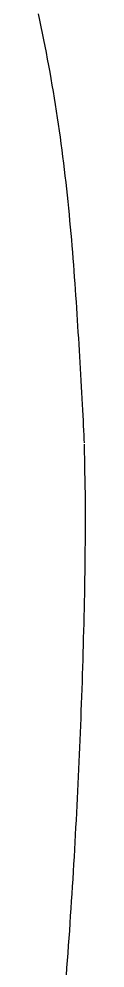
# Model space of a CAD drawing. Extents: x 527 to 614, y 487 to 635.
# Drawn here: x 597.52 to 598.24, y 539.93 to 554.6 of the extents above; entities that cross this region are included whole.
import ezdxf

# ---------------------------------------------------------------- set-up
doc = ezdxf.new("R2010")
doc.units = 0
doc.header["$MEASUREMENT"] = 0
doc.layers.add('1', color=4, linetype='Continuous')

# ---------------------------------------------------------------- blocks, each defined once
blk = doc.blocks.new('VANGUARD')
at = {"layer": '1', "color": 2}
for points in [[(71.326, 43.022), (71.324, 43.074), (71.321, 43.145), (71.318, 43.215), (71.315, 43.29), (71.311, 43.367), (71.307, 43.448), (71.303, 43.532), (71.298, 43.619), (71.293, 43.709), (71.288, 43.8), (71.283, 43.892), (71.278, 43.986), (71.272, 44.079), (71.267, 44.173), (71.262, 44.267), (71.256, 44.36), (71.25, 44.454), (71.245, 44.548), (71.239, 44.641), (71.233, 44.735), (71.227, 44.829), (71.221, 44.922), (71.215, 45.016), (71.209, 45.111), (71.203, 45.205), (71.197, 45.3), (71.19, 45.395), (71.183, 45.49), (71.176, 45.586), (71.169, 45.682), (71.162, 45.778), (71.155, 45.874), (71.147, 45.971), (71.139, 46.068), (71.131, 46.165), (71.122, 46.262), (71.114, 46.36), (71.105, 46.458), (71.095, 46.556), (71.086, 46.655), (71.076, 46.753), (71.066, 46.852), (71.055, 46.952), (71.044, 47.051), (71.033, 47.15), (71.021, 47.25), (71.009, 47.35), (70.996, 47.45), (70.984, 47.55), (70.97, 47.65), (70.957, 47.75), (70.943, 47.85), (70.928, 47.951), (70.914, 48.051), (70.898, 48.152), (70.883, 48.253), (70.867, 48.353), (70.85, 48.454), (70.833, 48.554), (70.816, 48.655), (70.798, 48.755), (70.78, 48.856), (70.761, 48.956), (70.742, 49.057), (70.723, 49.157), (70.703, 49.257), (70.683, 49.358), (70.662, 49.458), (70.641, 49.558), (70.62, 49.659)], [(71.049, 34.79), (71.058, 34.905), (71.067, 35.02), (71.075, 35.135), (71.084, 35.25), (71.092, 35.365), (71.1, 35.48), (71.108, 35.595), (71.115, 35.709), (71.123, 35.824), (71.13, 35.938), (71.138, 36.052), (71.145, 36.166), (71.152, 36.28), (71.159, 36.394), (71.166, 36.508), (71.172, 36.621), (71.179, 36.735), (71.185, 36.849), (71.191, 36.962), (71.197, 37.075), (71.203, 37.188), (71.209, 37.301), (71.215, 37.414), (71.22, 37.527), (71.226, 37.64), (71.231, 37.753), (71.236, 37.866), (71.242, 37.978), (71.247, 38.091), (71.251, 38.203), (71.256, 38.315), (71.261, 38.428), (71.266, 38.54), (71.27, 38.653), (71.275, 38.765), (71.279, 38.878), (71.283, 38.99), (71.287, 39.103), (71.291, 39.216), (71.295, 39.328), (71.299, 39.441), (71.302, 39.554), (71.306, 39.667), (71.309, 39.78), (71.312, 39.893), (71.315, 40.006), (71.318, 40.119), (71.321, 40.232), (71.324, 40.346), (71.326, 40.459), (71.328, 40.573), (71.331, 40.686), (71.333, 40.8), (71.335, 40.913), (71.336, 41.027), (71.338, 41.141), (71.339, 41.255), (71.341, 41.369), (71.342, 41.483), (71.343, 41.599), (71.343, 41.716), (71.344, 41.841), (71.343, 41.973), (71.343, 42.094), (71.342, 42.209), (71.34, 42.381), (71.334, 42.653), (71.326, 43.002)]]:
    blk.add_lwpolyline(points, dxfattribs=at)

msp = doc.modelspace()

# ---------------------------------------------------------------- block references
at = {"layer": '1'}
msp.add_blockref('VANGUARD', (526.9, 505.027), dxfattribs=at)

doc.saveas('drawing.dxf')
